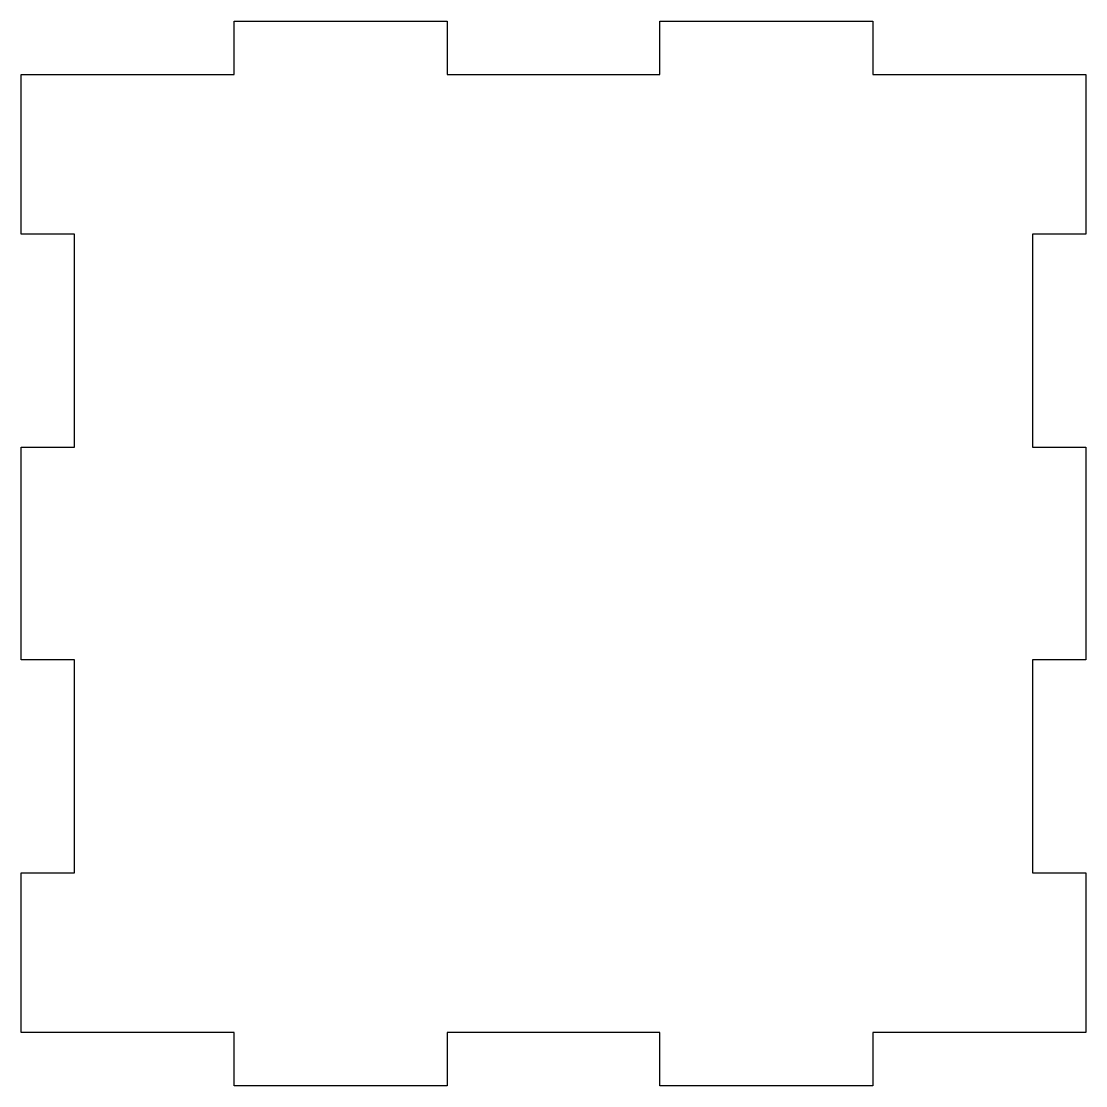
# Model space of a CAD drawing. Header units: millimetres. Extents: x 0 to 120, y 0 to 120.
import ezdxf

# ---------------------------------------------------------------- set-up
doc = ezdxf.new("R2010")
doc.units = ezdxf.units.MM
doc.layers.get('0').update_dxf_attribs({"linetype": 'CONTINUOUS'})

msp = doc.modelspace()

# ---------------------------------------------------------------- linework, layer by layer
msp.add_lwpolyline([(6, 48), (0, 48), (0, 72), (6, 72), (6, 96), (0, 96), (0, 114), (24, 114), (24, 120), (48, 120), (48, 114), (72, 114), (72, 120), (96, 120), (96, 114), (120, 114), (120, 96), (114, 96), (114, 72), (120, 72), (120, 48), (114, 48), (114, 24), (120, 24), (120, 6), (96, 6), (96, 0), (72, 0), (72, 6), (48, 6), (48, 0), (24, 0), (24, 6), (0, 6), (0, 24), (6, 24)], close=True)

doc.saveas('drawing.dxf')
